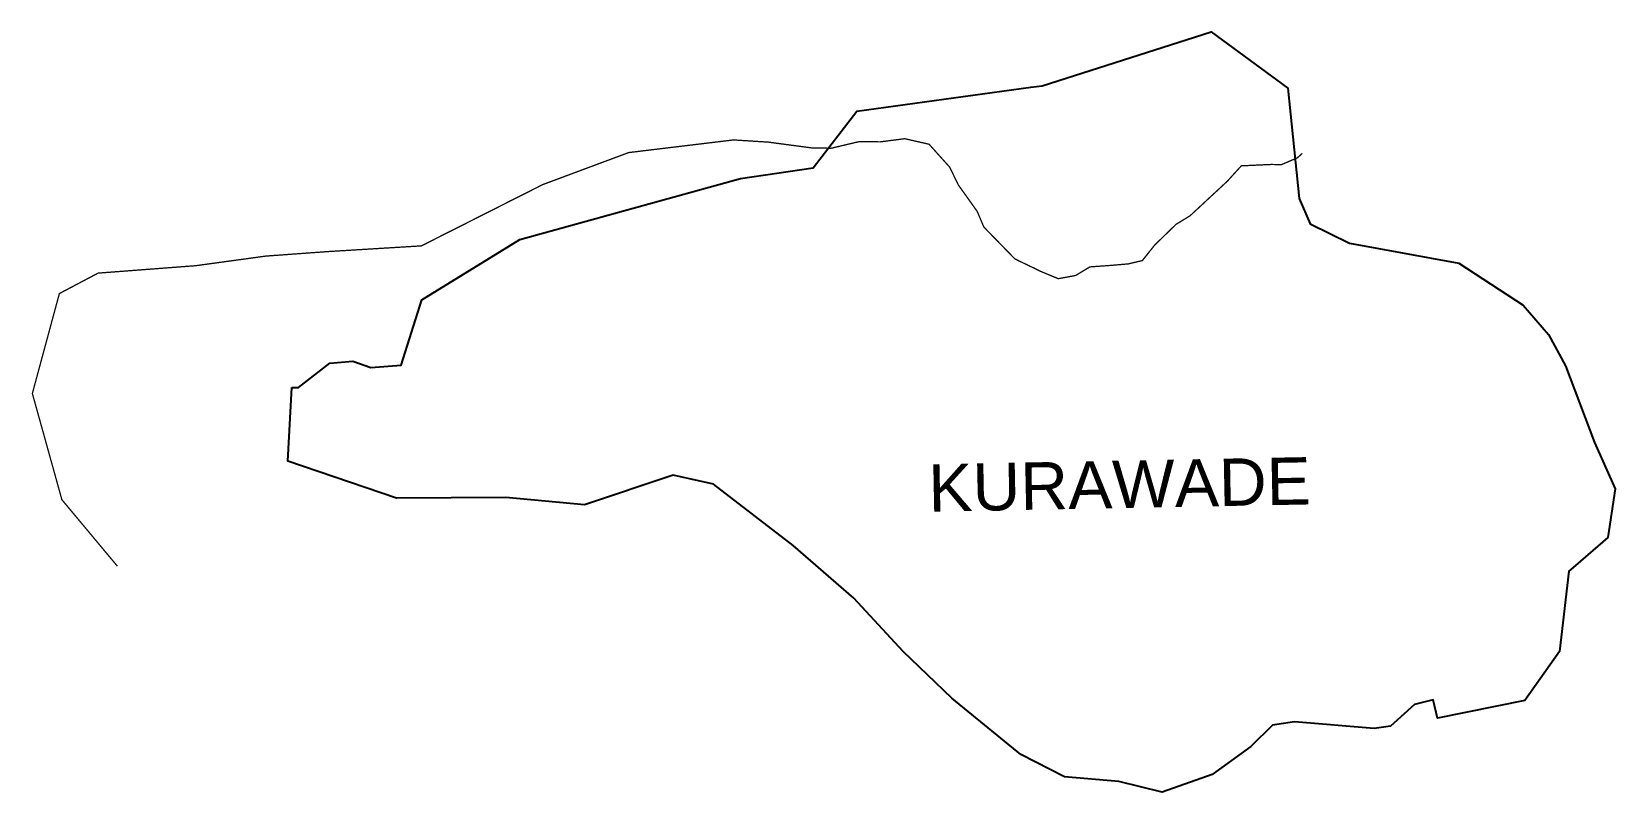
# Model space of a CAD drawing. Header units: metres. Extents: x 288228 to 291862, y 1992733 to 1994478.
import ezdxf

# ---------------------------------------------------------------- set-up
doc = ezdxf.new("R2010")
doc.units = ezdxf.units.M
for name, color, linetype in [('LOW TIDE LINE', 5, 'Continuous'), ('village', 3, 'Continuous'), ('VILLAGE NAME', 250, 'Continuous')]:
    doc.layers.add(name, color=color, linetype=linetype)
doc.styles.get("Standard").update_dxf_attribs({"font": 'calibri.ttf'})

msp = doc.modelspace()

# ---------------------------------------------------------------- linework, layer by layer
at = {"layer": 'LOW TIDE LINE', "lineweight": 18}
msp.add_lwpolyline([(288424.7, 1993251.9, 3.01, 3.01, 0), (288297.3, 1993404.5, 3.01, 3.01, 0), (288229.5, 1993648.3, 3.01, 3.01, 0), (288291.5, 1993877.5, 3.01, 3.01, 0), (288380.3, 1993924.4, 3.01, 3.01, 0), (288604.9, 1993941.5, 3.01, 3.01, 0), (288765.4, 1993963.5, 3.01, 3.01, 0), (288905.8, 1993973.7, 3.01, 3.01, 0), (289122.3, 1993986.9, 3.01, 3.01, 0), (289400.7, 1994127.5, 3.01, 3.01, 0), (289598, 1994201, 3.01, 3.01, 0), (289838.8, 1994230, 3.01, 3.01, 0), (289918.8, 1994224.9, 3.01, 3.01, 0), (290018.8, 1994211.6, 3.01, 3.01, 0), (290062.9, 1994211, 3.01, 3.01, 0), (290127.2, 1994226.2, 3.01, 3.01, 0), (290175.3, 1994225.6, 3.01, 3.01, 0), (290231.5, 1994232.8, 3.01, 3.01, 0), (290287.4, 1994220.1, 3.01, 3.01, 0), (290334.8, 1994167.4, 3.01, 3.01, 0), (290354.3, 1994127, 3.01, 3.01, 0), (290397.6, 1994066.4, 3.01, 3.01, 0), (290413.1, 1994030.1, 3.01, 3.01, 0), (290484.3, 1993957, 3.01, 3.01, 0), (290544, 1993928.2, 3.01, 3.01, 0), (290583.9, 1993911.6, 3.01, 3.01, 0), (290624.1, 1993919.1, 3.01, 3.01, 0), (290656.4, 1993938.7, 3.01, 3.01, 0), (290704.5, 1993942.1, 3.01, 3.01, 0), (290744.6, 1993945.6, 3.01, 3.01, 0), (290776.8, 1993953.2, 3.01, 3.01, 0), (290805.3, 1993988.9, 3.01, 3.01, 0), (290854, 1994036.3, 3.01, 3.01, 0), (290886.3, 1994056, 3.01, 3.01, 0), (290971.5, 1994135, 3.01, 3.01, 0), (291004, 1994170.6, 3.01, 3.01, 0), (291072.2, 1994173.7, 3.01, 3.01, 0), (291096.2, 1994173.4, 3.01, 3.01, 0), (291132.5, 1994189, 3.01, 3.01, 0), (291144, 1994199.2, 3.01, 3.01, 0)], format="xyseb", dxfattribs=at)
at = {"layer": 'village', "color": 3}
msp.add_polyline3d([(288824.8, 1993662.3, 0), (288840.6, 1993662.1, 0), (288911.9, 1993718.1, 0), (288964.9, 1993722.1, 0), (289005.9, 1993708, 0), (289075.6, 1993713.6, 0), (289123, 1993863.3, 0), (289348.2, 1994001.9, 0), (289854.3, 1994141.5, 0), (290021, 1994165.9, 0), (290121.3, 1994295.8, 0), (290520.8, 1994350.7, 0), (290546.9, 1994354.2, 0), (290934.4, 1994478.4, 0), (291110.5, 1994348.4, 0), (291136.9, 1994096, 0), (291162.2, 1994037.6, 0), (291252.1, 1993992.9, 0), (291503.3, 1993947.5, 0), (291651.1, 1993850.8, 0), (291708.7, 1993783.6, 0), (291747.9, 1993711.7, 0), (291814.6, 1993535.8, 0), (291862.2, 1993429.8, 0), (291844.8, 1993317.5, 0), (291771.1, 1993253.8, 0), (291755.3, 1993240.2, 0), (291734, 1993056.5, 0), (291654.6, 1992944.2, 0), (291454.3, 1992903, 0), (291443.9, 1992945.2, 0), (291401.1, 1992934.5, 0), (291346.6, 1992885.2, 0), (291309, 1992879.9, 0), (291125.7, 1992894.8, 0), (291075.5, 1992887.1, 0), (291026, 1992838.1, 0), (290937.4, 1992774.4, 0), (290822.5, 1992733.2, 0), (290723, 1992758, 0), (290598.2, 1992769, 0), (290498.3, 1992820.3, 0), (290339.5, 1992949.4, 0), (290228.2, 1993056.2, 0), (290114.6, 1993178.6, 0), (289975.4, 1993299.7, 0), (289792.4, 1993440.1, 0), (289700.2, 1993460.6, 0), (289496.4, 1993392.9, 0), (289316.4, 1993409.4, 0), (289065.5, 1993408.3, 0), (288815.8, 1993493.3, 0)], close=True, dxfattribs=at)

# ---------------------------------------------------------------- texts
at = {"layer": 'VILLAGE NAME', "insert": (290284.6, 1993485.6), "char_height": 108.748, "attachment_point": 1, "rotation": 1.1028}
msp.add_mtext_dynamic_manual_height_columns('{\\fArial|b0|i0|c0|p34;KURAWADE}', width=1571.314, gutter_width=543.7, heights=[0], dxfattribs=at)

doc.saveas('drawing.dxf')
